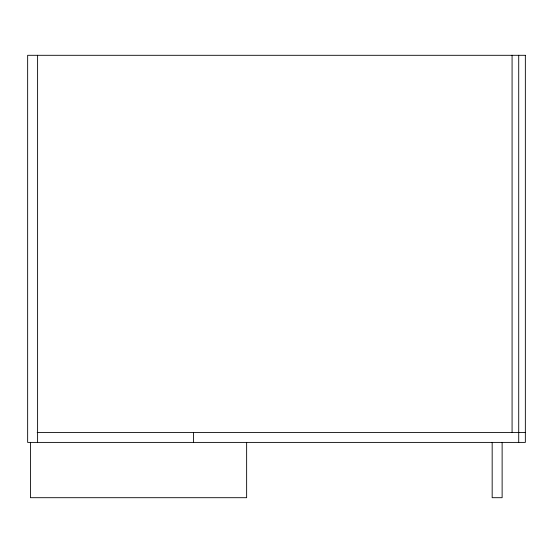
<?xml version="1.0" encoding="UTF-8"?>
<svg xmlns="http://www.w3.org/2000/svg" width="553" height="553" viewBox="0 0 553 553"><rect width="100%" height="100%" fill="white"/><g stroke="black" fill="none" stroke-linecap="round" stroke-linejoin="round"><path stroke-width="0.83" d="M37.189 432.446L525.35 432.446M518.714 55.3L518.714 442.4M512.078 55.3L512.078 432.446M502.124 442.4L502.124 497.7L492.17 497.7L492.17 442.4M246.638 442.4L246.638 497.7L30.415 497.7L30.415 442.4M193.55 432.446L193.55 442.4M37.604 55.3L37.604 442.4M525.35 55.3L27.65 55.3L27.65 442.4L525.35 442.4L525.35 55.3"/></g></svg>
